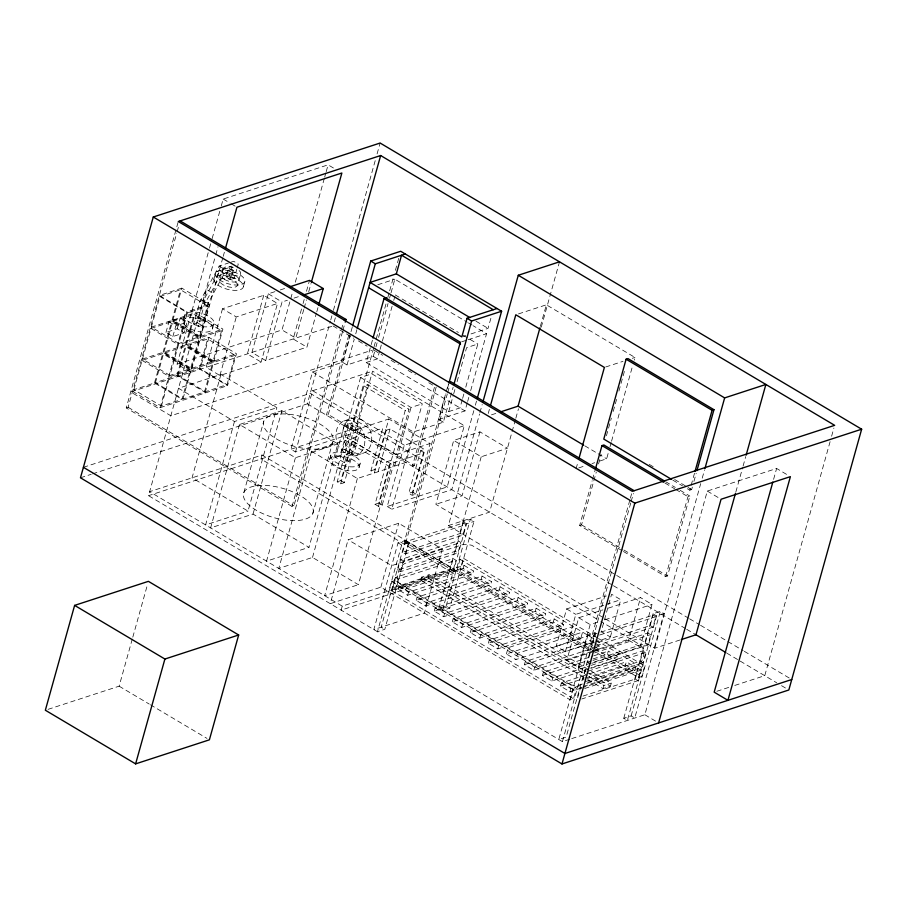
<?xml version="1.0" encoding="UTF-8"?>
<svg xmlns="http://www.w3.org/2000/svg" width="907" height="907" viewBox="0 0 907 907"><rect width="100%" height="100%" fill="white"/><g stroke="black" fill="none" stroke-linecap="round" stroke-linejoin="round"><path stroke-width="0.68" stroke-dasharray="4.54 3.4" d="M342.551 331.679L293.925 505.845L292.054 506.457L126.243 407.912L178.294 221.512M126.243 407.912L128.114 407.3L176.74 233.144M177.126 231.784L179.019 224.981M133.885 389.693L142.07 360.396L162.682 353.673L190.187 370.022L182.012 399.318L161.401 406.041L133.885 389.693L154.496 382.969L182.012 399.318M142.433 359.059L150.993 328.436L171.593 321.724L199.109 338.073L190.561 368.695L163.045 352.347L142.433 359.059L169.949 375.419L178.498 344.796L199.109 338.073M151.356 327.11L159.904 296.487L180.516 289.764L208.032 306.113L199.483 336.735L171.967 320.386L151.356 327.11L178.872 343.458L187.42 312.836L208.032 306.113M165.97 332.461L168.94 321.815L180.187 318.153L187.069 322.234L184.087 332.892L172.852 336.554L165.97 332.461L177.216 328.799L184.087 332.892M154.496 382.969L162.682 353.673M163.045 352.347L171.593 321.724M171.967 320.386L180.516 289.764M155.437 382.663L163.611 353.367L185.164 346.349L212.68 362.698L204.494 391.983L182.953 399.012L155.437 382.663L176.978 375.634L204.494 391.983M163.986 352.041L172.534 321.418L194.087 314.389L221.603 330.738L213.043 361.36L185.538 345.011L163.986 352.041L191.502 368.389M200.424 336.44L172.908 320.08L181.831 288.131L209.347 304.48L182.579 400.35M172.852 336.554L175.822 325.908L187.069 322.234M177.216 328.799L180.187 318.153M183.169 320.364L184.654 315.035M132.581 391.325L160.097 407.674L186.865 311.815L209.347 304.48M161.401 406.041L169.586 376.745L190.187 370.022M222.839 257.713L190.844 372.323L177.08 364.149L209.086 249.538M209.472 248.167L211.75 239.981M212.136 238.62L219.755 211.331M221.274 205.866L223.179 199.052L328.107 164.836L334.989 168.929M176.978 375.634L185.164 346.349M185.538 345.011L194.087 314.389M177.919 375.328L186.094 346.043L207.646 339.014L235.162 355.363L226.988 384.659L205.435 391.688L177.919 375.328L199.472 368.31L226.988 384.659M213.984 361.054L186.468 344.705L195.39 312.756L222.907 329.105L205.061 393.014M233.031 270.569L228.451 267.848L225.945 276.828L230.525 279.56L233.031 270.569L224.369 273.392L208.27 302.847L201.944 325.488L198.202 326.713L193.61 323.98L199.937 301.351L219.165 266.034L228.405 263.019M569.777 739.228L562.408 741.631L148.521 495.675L215.367 256.262M215.753 254.901L218.031 246.715M193.61 323.98L197.363 322.756L206.66 289.469L211.24 292.201L204.517 304.072L198.202 326.713M213.825 279.311L215.31 273.982M223.224 256.352L224.369 252.248M219.857 280.286L223.099 268.631M199.472 368.31L207.646 339.014M208.95 337.381L200.028 369.33L227.544 385.679L236.466 353.73L208.95 337.381L186.468 344.705M212.397 329.105A15.26 6.474 15.6 0 0 192.533 317.303A15.26 6.474 15.6 0 0 188.418 327.79A15.26 6.474 15.6 0 0 212.397 329.105L213.882 323.776A15.26 6.474 15.6 0 0 194.019 311.985A15.26 6.474 15.6 0 0 189.903 322.461A15.26 6.474 15.6 0 0 213.882 323.776M232.192 266.624L229.686 275.615L230.525 279.56L234.278 278.336L236.784 269.345M222.51 308.754L206.161 367.335L219.913 375.509L261.137 362.074L277.497 303.482L263.733 295.308L222.51 308.754L236.274 316.928L277.497 303.482M48.037 709.353L119.123 686.18L132.422 638.528M132.807 637.156L147.626 584.063M237.158 268.019L238.269 264.028L233.689 261.295L229.72 262.588M237.385 285.535A9.161 3.889 15.6 0 0 225.469 278.449A9.161 3.889 15.6 0 0 222.997 284.741A9.161 3.889 15.6 0 0 237.385 285.535L240.638 273.88M243.416 286.51L244.901 281.181M219.913 375.509L236.274 316.928M220.934 374.444L192.057 477.842L248.008 511.095L276.884 407.697L220.934 374.444L178.509 388.275L234.46 421.528L276.884 407.697M263.733 295.308L247.373 353.9L261.137 362.074M274.946 291.657L268.302 293.823L251.942 352.404L265.706 360.578L306.929 347.143L316.43 313.085M234.46 421.528L205.594 524.926L248.008 511.095M239.471 424.499L210.605 527.908L253.03 514.076L308.981 547.329L337.846 443.92L281.896 410.678L239.471 424.499L295.421 457.752L337.846 443.92M265.706 360.578L282.054 301.997L287.383 300.262M177.08 364.149L282.009 329.944L292.678 291.737M295.342 282.179L324.298 178.486M324.683 177.114L325.828 173.022M326.203 171.661L328.107 164.836M243.824 492.671L263.778 421.222M301.532 308.992L293.165 338.969L306.929 347.143M303.063 303.539L304.196 299.457M306.487 291.283L309.525 280.376M262.066 455.019L260.955 459.01L453.557 573.485L454.679 569.483L262.066 455.019L149.644 491.673L342.245 606.137L454.679 569.483M303.777 309.457L295.773 338.118L282.009 329.944M304.151 308.097L306.441 299.911M308.72 291.725L311.01 283.54M253.03 514.076L281.896 410.678M316.815 311.713L317.96 307.632M467.275 402.787L465.008 410.916L373.287 356.417L347.052 364.965L342.472 362.244L312.496 372.017L290.932 449.237L295.512 451.969L355.476 432.412L372.573 371.167L464.293 425.678L447.196 486.923L387.232 506.469L404.341 445.224L464.293 425.678M92.548 473.862L307.314 403.842L330.375 321.248M330.749 319.888L331.894 315.806M333.413 310.364L375.566 159.36M377.085 153.918L380.124 143.034M295.512 451.969L312.62 390.713L372.573 371.167M295.421 457.752L266.556 561.161L308.981 547.329M334.207 321.872L335.352 317.779M292.054 506.457L341.055 330.93M341.44 329.57L343.334 322.767M342.937 330.318L344.83 323.516M311.498 451.255L278.789 568.428L312.518 557.431L358.367 584.686L391.087 467.513L345.227 440.258L311.498 451.255L357.358 478.511L391.087 467.513M348.742 335.171L326.418 415.111L328.289 414.499L414.284 465.597L436.596 385.656M342.472 362.244L352.267 327.166M328.289 414.499L350.238 335.907M347.052 364.965L354.24 339.229M355.759 333.81L356.893 329.74M312.858 513.339A36.053 15.294 15.6 0 0 265.966 485.46A36.053 15.294 15.6 0 0 256.205 510.21A36.053 15.294 15.6 0 0 312.858 513.339L332.801 441.89A36.053 15.294 15.6 0 0 285.909 414.011A36.053 15.294 15.6 0 0 276.159 438.761A36.053 15.294 15.6 0 0 332.801 441.89M329.763 459.044L330.874 455.042M335.409 457.332L340.091 455.802L349.014 423.841L358.186 429.294L349.263 461.255L344.581 462.774L335.409 457.332L344.331 425.372L351.825 422.934L360.997 428.376L353.605 454.861L344.433 449.418L351.825 422.934M360.589 377.493L344.229 436.086L394.681 466.062L405.917 462.4L422.277 403.808L371.836 373.831L360.589 377.493L411.03 407.481L422.277 403.808M462.253 399.772L459.974 407.923L448.727 411.597L366.179 362.539L372.641 339.422M312.518 557.431L345.227 440.258M373.707 347.971L350.884 429.691L148.521 495.675M374.081 346.61L387.391 298.947M387.777 297.587L389.296 292.133M389.681 290.773L393.479 277.157M395.384 270.343L398.808 258.087M337.2 481.798L340.941 480.585L352.846 437.979L356.281 440.02L344.388 482.626L340.635 483.85L337.2 481.798L363.968 385.94L367.709 384.715L408.989 409.238L396.348 454.509L355.068 429.986L367.709 384.715M373.287 356.417L375.555 348.288M375.94 346.928L377.074 342.869M378.582 337.449L388.037 303.573M389.557 298.154L390.69 294.095M391.064 292.734L394.851 279.186L467.264 322.223M344.581 462.774L353.503 430.825L360.997 428.376M340.635 483.85L352.528 441.244L356.281 440.02M379.704 350.714L377.425 358.877L366.179 362.539M380.078 349.354L381.983 342.551M382.357 341.191L392.232 305.84M393.751 300.398L394.885 296.317M358.991 467.785A15.26 6.474 15.6 0 0 339.127 455.983A15.26 6.474 15.6 0 0 335.012 466.47A15.26 6.474 15.6 0 0 358.991 467.785L360.102 463.794A15.26 6.474 15.6 0 0 340.25 451.992A15.26 6.474 15.6 0 0 336.123 462.468A15.26 6.474 15.6 0 0 360.102 463.794M357.358 478.511L324.649 595.684L358.367 584.686M409.023 542.601L401.654 545.005L377.448 631.714L384.817 629.311L409.023 542.601L405.418 540.459L398.037 542.862L373.831 629.571L424.419 613.075L442.265 549.166L398.695 523.271L348.107 539.767L330.261 603.677L380.861 587.18L570.197 699.841L573.519 698.764L576.444 688.277L395.089 580.503L391.779 581.58L388.842 592.067L392.164 590.99L573.519 698.764M386.257 430.247L374.364 472.853L370.929 470.801L382.822 428.195L386.257 430.247L390.01 429.022L424.408 449.464L412.504 492.07L408.762 493.295L420.655 450.688L424.408 449.464M370.929 470.801L374.67 469.588L388.797 418.989L430.077 443.523L415.95 494.111L412.197 495.335L408.762 493.295M390.01 429.022L378.117 471.629L374.67 469.588M342.245 606.137L341.134 610.139L453.557 573.485M394.114 462.502L382.221 505.108L378.468 506.333L375.033 504.292L386.926 461.686L390.679 460.461L394.114 462.502L424.091 452.729L412.197 495.335M375.033 504.292L378.775 503.068L390.679 460.461M378.468 506.333L405.236 410.463L408.989 409.238M394.681 466.062L411.03 407.481M387.232 506.469L391.824 509.201L413.377 431.97L443.364 422.197L453.16 387.119M380.861 587.18L398.695 523.271M630.75 502.977L589.652 650.149L587.781 650.761L404.341 541.751L445.813 393.207M446.199 391.847L448.477 383.672M443.364 422.197L438.773 419.476L445.961 393.729M447.48 388.309L448.614 384.251M405.418 540.459L381.212 627.156L384.817 629.311M392.697 587.906L395.622 577.419L453.205 558.644L455.915 560.254L452.978 570.741L395.407 589.516L392.697 587.906L450.28 569.131L453.205 558.644M397.674 570.084L400.599 559.596L458.182 540.821L460.892 542.431L457.956 552.919L400.384 571.693L397.674 570.084L455.246 551.309L457.956 552.919M402.651 552.261L405.576 541.774L463.16 522.999L465.858 524.609L462.933 535.096L405.361 553.871L402.651 552.261L460.223 533.486L462.933 535.096M392.164 590.99L395.089 580.503M404.341 541.751L406.211 541.139L447.31 393.955M447.684 392.595L449.589 385.781M395.407 589.516L398.332 579.029L455.915 560.254M400.384 571.693L403.309 561.206L460.892 542.431M405.361 553.871L408.286 543.384L465.858 524.609M398.184 589.675L399.057 586.523L464.01 565.344L473.465 570.968L472.592 574.108L407.64 595.287L398.184 589.675L463.137 568.496L472.592 574.108M448.727 411.597L453.285 395.271M453.67 393.921L455.189 388.479M457.083 381.677L466.572 347.687L477.819 344.014L465.665 387.527M407.64 595.287L408.513 592.146L473.465 570.968M462.627 398.411L464.146 392.969M481.22 456.777L463.386 520.686L435.87 504.337L453.715 440.428L479.939 431.868L507.455 448.228L481.22 456.777L453.715 440.428M467.661 401.438L468.794 397.368M470.688 390.6L486.571 333.697L473.295 325.806M471.005 333.935L488.057 328.368L491.401 316.384M583.609 677.041L420.803 580.287L421.676 577.135L429.056 574.732L611.307 683.05L610.434 686.191L603.053 688.594L584.822 677.767M416.211 600.389L417.095 597.248L482.048 576.07L491.503 581.682L490.63 584.834L425.666 606.012L416.211 600.389L481.175 579.21L490.63 584.834M473.839 410.656L451.777 489.655L391.824 509.201M475.359 405.214L476.492 401.121M420.803 580.287L428.172 577.872L429.056 574.732M425.666 606.012L426.551 602.86L491.503 581.682M680.023 639.979L654.763 648.222L448.387 525.572L479.542 414.023M479.916 412.662L482.195 404.499M479.939 431.868L462.094 495.778L435.87 504.337M488.261 413.433L489.395 409.374M434.249 611.103L435.122 607.962L500.086 586.784L509.541 592.396L508.657 595.548L443.704 616.726L434.249 611.103L499.201 589.924L508.657 595.548M438.784 608.393L463.001 521.684L470.37 519.28L473.987 521.423L449.781 608.132L442.401 610.536L438.784 608.393L446.165 605.978L449.781 608.132M455.246 551.309L458.182 540.821M460.223 533.486L463.16 522.999M442.401 610.536L466.606 523.827L473.987 521.423M446.165 605.978L470.37 519.28M443.704 616.726L444.577 613.574L509.541 592.396M598.473 638.528L644.718 666.021L641.793 676.497L638.471 677.586L457.128 569.811L460.053 559.324L463.375 558.236L597.26 637.802M457.128 569.811L460.439 568.723L463.375 558.236M463.137 568.496L464.01 565.344M452.287 621.828L453.16 618.676L518.112 597.498L527.568 603.121L526.695 606.261L461.742 627.44L452.287 621.828L517.239 600.649L526.695 606.261M540.334 326.441L546.377 304.809L634.945 357.449L634.186 360.147M515.448 419.624L489.61 512.138L448.387 525.572M515.822 418.263L518.487 408.74M541.275 327.121L559.506 261.817M461.742 627.44L462.615 624.299L527.568 603.121M481.175 579.21L482.048 576.07M470.314 632.542L471.198 629.39L536.15 608.212L545.606 613.835L544.733 616.975L479.769 638.154L470.314 632.542L535.277 611.363L544.733 616.975M479.769 638.154L480.653 635.013L545.606 613.835M499.201 589.924L500.086 586.784M488.351 643.256L489.224 640.115L554.188 618.937L563.644 624.549L562.759 627.701L497.807 648.879L488.351 643.256L553.304 622.077L562.759 627.701M497.807 648.879L498.68 645.727L563.644 624.549M517.239 600.649L518.112 597.498M506.389 653.981L508.147 647.689L573.099 626.51L571.342 632.803L506.389 653.981L515.834 659.593L580.797 638.415L582.555 632.122L517.591 653.301L515.834 659.593M535.277 611.363L536.15 608.212M576.081 468.772L577.963 462.014M594.981 643.176L599.708 645.988L598.835 649.129L533.872 670.307L524.416 664.695L525.3 661.543L590.253 640.365L593.802 642.473M533.872 670.307L534.756 667.167L594.402 647.711M622.066 550.662L579.675 525.47L592.146 480.789M592.532 479.429L595.173 469.951M553.304 622.077L554.188 618.937M579.675 525.47L581.546 524.858L596.296 472.048M598.563 463.93L601.205 454.452M606.42 435.768L611.341 418.172M613.223 411.404L617.009 397.856M618.903 391.087L624.946 369.421M588.076 669.241L551.909 681.032L542.454 675.409L543.327 672.268L592.384 656.271M599.992 460.971L606.636 458.806L608.529 452.049M610.037 446.641L611.171 442.582M611.545 441.233L632.678 365.555M594.482 642.156L565.378 651.645L556.206 646.192L566.626 608.914L606.295 595.978M551.909 681.032L552.782 677.88L589.901 665.783M565.378 651.645L575.786 614.368L604.89 604.878M608.28 608.132L640.546 597.611L652.008 604.425L640.104 647.031L578.281 667.189L566.807 660.375L578.711 617.769L602.906 609.889M581.716 687.903L569.936 691.746L560.492 686.123L561.365 682.982L587.883 674.343M569.936 691.746L570.82 688.606L581.421 685.148M578.281 667.189L590.174 624.583L599.584 621.522M587.974 634.968L558.791 739.488L566.172 737.085L595.355 632.553L587.974 634.968L591.591 637.111L595.275 635.909M570.197 699.841L573.122 689.365L576.444 688.277M524.416 664.695L589.38 643.517L590.253 640.365M562.408 741.631L630.014 499.485M630.388 498.136L632.292 491.322M631.125 501.605L633.403 493.431M577.657 697.823L580.582 687.347L583.292 688.957M585.559 669.525L582.634 680.001L640.217 661.237L642.927 662.836L645.852 652.36L643.142 650.75L590.922 667.779M590.321 663.788L587.611 662.178L590.536 651.702L648.12 632.927L650.829 634.537L647.904 645.013L591.659 663.357M592.588 644.355L595.514 633.88L599.527 632.564M610.354 636.986L620.762 599.697L611.59 594.255L601.182 631.533L610.354 636.986L595.808 641.725M593.019 658.924L607.407 654.23L608.291 651.09L617.746 656.702L616.862 659.854L590.695 668.38M603.053 688.594L603.926 685.454L611.307 683.05M595.037 651.181L628.642 640.217L640.546 597.611M585.355 678.017L625.445 664.944L626.318 661.804L635.773 667.427L634.9 670.568L583.031 687.483M623.755 718.31L652.938 613.79L660.307 611.375L663.924 613.529L634.741 718.049L631.125 715.906L623.755 718.31L627.361 720.453L656.543 615.932L663.924 613.529M583.02 696.077L635.24 679.06L638.165 668.572L640.875 670.182L637.95 680.669L581.704 699.002M640.217 661.237L643.142 650.75M592.963 660.432L645.194 643.414L648.12 632.927M597.94 642.609L650.172 625.581L653.097 615.105L655.806 616.715L652.87 627.191L596.636 645.535M665.659 576.569L687.971 496.685L689.842 496.072L667.529 575.956L665.659 576.569L623.268 551.377M687.359 488.748L689.774 490.188L694.694 472.592M638.471 677.586L641.408 667.098L644.718 666.021M689.774 490.188L691.656 489.576L692.404 486.878M693.923 481.458L696.191 473.329M631.125 715.906L660.307 611.375M654.763 648.222L700.714 483.601M702.233 478.159L704.512 470.007M571.716 738.604L644.854 714.75L707.301 491.072L776.63 468.466L788.092 475.279M735.86 491.934L742.697 467.445M743.082 466.085L745.735 456.561M773.592 479.372L776.63 468.466M830.098 441.664L764.771 675.658L734.148 685.635M831.617 436.222L833.896 428.059M211.24 292.201L223.746 268.755L231.67 266.17M216.036 271.896L228.451 267.848M181.831 288.131L159.349 295.455L186.865 311.815M172.908 320.08L195.39 312.756M280.274 289.923L285.592 288.188M294.027 298.097L300.682 295.931M177.942 343.764L222.907 329.105M221.603 330.738L200.05 337.767L172.534 321.418M377.8 284.753L394.851 279.186M169.019 375.725L236.466 353.73M212.68 362.698L191.128 369.727L163.611 353.367M235.162 355.363L213.61 362.392L186.094 346.043M331.735 326.395L130.71 391.937L170.833 415.78L371.859 350.238M160.097 407.674L227.544 385.679M518.464 313.913L546.377 304.809M463.137 336.497L465.756 335.635M461.652 341.826L466.901 340.114M468.205 339.683L486.571 333.697M83.399 467.309L310.239 393.355L615.445 574.732M80.474 477.796L91.21 474.293M343.81 421.041L350.714 418.785M355.068 429.986L388.797 418.989M352.846 437.979L382.822 428.195M341.622 450.325L348.526 448.081M438.773 419.476L465.008 410.916M605.706 366.984L622.984 361.349M632.281 358.31L634.945 357.449M345.918 454.09L349.626 455.665L353.39 456.04A18.321 13.99 71.9 0 0 363.786 434.113A18.321 13.99 71.9 0 0 342.71 421.585A18.321 13.99 71.9 0 0 339.637 447.865L345.918 454.09L352.823 451.845L356.542 453.409L360.306 453.783A18.321 13.99 71.9 0 0 370.691 431.857A18.321 13.99 71.9 0 0 349.614 419.329A18.321 13.99 71.9 0 0 346.542 445.609L352.823 451.845M356.95 455.201L363.866 452.944M491.492 414.839L498.136 412.674M396.348 454.509L430.077 443.523M414.284 465.597L412.402 466.209L434.725 386.269L427.458 381.949M578.734 467.899L585.378 465.733M592.022 463.568L594.686 462.706M442.265 549.166L391.677 565.662L348.107 539.767M606.216 604.447L620.762 599.697M604.958 619.764L652.008 604.425M556.206 646.192L595.888 633.256M600.876 632.134L653.097 615.105M599.561 635.047L655.806 616.715M595.729 647.281L599.708 645.988M566.807 660.375L593.7 651.611M594.584 652.87L650.829 634.537M593.711 655.84L608.291 651.09M542.454 675.409L587.781 660.636M587.611 662.178L591.625 660.874M591.228 665.353L617.746 656.702M588.269 671.135L645.852 652.36M589.199 673.901L626.318 661.804M560.492 686.123L584.04 678.447M585.344 681.611L642.927 662.836M582.373 683.991C577.124 686.418 570.888 685.726 565.968 682.835L402.844 585.899C394.023 581.795 397.515 566.875 404.964 563.428L462.343 544.733L466.311 544.279L471.719 545.254L599.674 620.728M587.657 682.268L636.499 666.35C643.959 662.904 647.451 647.983 638.63 643.879L600.888 621.454M586.727 683.413L635.773 667.427M583.269 686.474L638.165 668.572M584.63 688.515L640.875 670.182M716.836 691.281L728.82 687.381M475.994 321.203L488.057 328.368M468.466 322.937L472.094 325.091M395.271 294.956L458.398 332.472M463.25 335.363L477.819 344.014M223.179 199.052L230.061 203.134M231.206 203.814L235.797 206.547M707.301 491.072L718.775 497.886M649.265 464.395L654.106 467.264M674.695 479.508L686.803 486.708M688.016 487.422L691.656 489.576M672.824 480.12L682.506 485.869M665.613 481.674L675.307 487.433M680.148 490.313L689.842 496.072M664.956 483.012L674.638 488.771M675.851 489.485L687.971 496.685M584.8 445.825L596.931 453.035M598.144 453.761L606.636 458.806M333.073 325.953L345.227 333.186M346.44 333.901L353.741 338.243M358.424 340.93L367.12 346.191M374.172 350.283L382.652 355.317M391.132 360.362L398.388 364.671M408.082 370.43L415.349 374.75M268.302 293.823L282.054 301.997M219.165 266.034L223.746 268.755M224.369 273.392L219.777 270.671L203.678 300.126L204.517 304.072M363.968 385.94L405.236 410.463M581.546 524.858L622.724 549.325M623.937 550.05L667.529 575.956M312.496 372.017L413.377 431.97M420.655 450.688L424.091 452.729M159.904 296.487L187.42 312.836M312.62 390.713L404.341 445.224M197.363 322.756L201.944 325.488M616.658 575.457L688.402 618.098M689.615 618.812L699.342 624.594M700.567 625.32L743.116 650.614M744.341 651.339L791.766 679.513M344.331 425.372L353.503 430.825M307.314 403.842L612.61 585.23M613.438 585.718L686.27 629.005M686.69 629.299L695.975 634.775M726.813 653.153L739.205 660.466M740.191 661.101L776.675 682.778M781.539 685.669L786.403 688.56M168.94 321.815L175.822 325.908M652.938 613.79L656.543 615.932M352.528 441.244L386.926 461.686M150.993 328.436L178.498 344.796M650.172 625.581L652.87 627.191M463.001 521.684L466.606 523.827M412.504 492.07L415.95 494.111M340.091 455.802L349.263 461.255M645.194 643.414L647.904 645.013M628.642 640.217L640.104 647.031M566.626 608.914L575.786 614.368M578.711 617.769L590.174 624.583M142.07 360.396L169.586 376.745M340.941 480.585L344.388 482.626M378.775 503.068L382.221 505.108M460.053 559.324L594.561 639.265M595.763 639.979L641.408 667.098M571.342 632.803L580.797 638.415M589.38 643.517L592.917 645.625M594.108 646.328L598.835 649.129M607.407 654.23L616.862 659.854M625.445 664.944L634.9 670.568M460.439 568.723L593.11 647.564M594.323 648.29L641.793 676.497M406.211 541.139L589.652 650.149M405.576 541.774L408.286 543.384M635.24 679.06L637.95 680.669M398.037 542.862L401.654 545.005M400.599 559.596L403.309 561.206M428.172 577.872L586.126 671.747M587.339 672.472L610.434 686.191M421.676 577.135L587.135 675.466M589.278 676.747L603.926 685.454M128.114 407.3L293.925 505.845M644.854 714.75L656.317 721.564M395.622 577.419L398.332 579.029M391.779 581.58L573.122 689.365M399.057 586.523L408.513 592.146M417.095 597.248L426.551 602.86M435.122 607.962L444.577 613.574M453.16 618.676L462.615 624.299M471.198 629.39L480.653 635.013M489.224 640.115L498.68 645.727M525.3 661.543L534.756 667.167M543.327 672.268L552.782 677.88M561.365 682.982L570.82 688.606M119.123 686.18L149.213 704.059M150.415 704.773L206.989 738.4M239.085 270.547A9.161 3.889 15.6 0 1 235.015 275.717A9.161 3.889 15.6 0 1 223.031 269.662A9.161 3.889 15.6 0 1 233.303 267.633M231.455 269.288L227.702 270.513L232.294 273.234L236.035 272.009L231.455 269.288M229.686 275.615L225.945 276.828L234.278 278.336L229.686 275.615M203.678 300.126L199.937 301.351L208.27 302.847L203.678 300.126M198.848 317.439L195.107 318.652L199.687 321.384L203.44 320.16L198.848 317.439M219.245 279.662A15.26 6.474 15.6 0 0 244.244 282.757A15.26 6.474 15.6 0 0 226.829 270.331A15.26 6.474 15.6 0 0 219.245 279.662M217.759 284.991A15.26 6.474 15.6 0 0 242.759 288.075A15.26 6.474 15.6 0 0 225.344 275.66A15.26 6.474 15.6 0 0 217.759 284.991M224.483 279.413A9.161 3.889 15.6 0 0 238.87 280.206A9.161 3.889 15.6 0 0 226.954 273.132A9.161 3.889 15.6 0 0 224.483 279.413"/><path stroke-width="1.36" d="M153.283 217L80.474 477.796L561.989 763.966L788.829 690L861.65 429.204L380.124 143.034L153.283 217L634.809 503.158L861.65 429.204M74.623 605.388L45.35 710.226L135.619 763.875L209.392 739.829L238.666 634.991L148.397 581.342L74.623 605.388L164.893 659.038L238.666 634.991M225.514 248.155L236.942 207.227L341.871 173.01L311.396 282.168M135.619 763.875L164.893 659.038M318.72 304.911L323.277 288.562L309.525 280.376L289.582 286.884M336.497 313.686L380.657 155.528L834.655 425.338L632.292 491.322L178.294 221.512L380.657 155.528M345.216 322.155L345.975 319.434L180.164 220.9M352.642 325.817L370.725 261.046L400.701 251.273L501.594 311.237L477.263 398.4M357.267 328.391L375.305 263.778L405.293 254.005M373.015 338.062L384.024 298.63L386.529 297.813M497.013 308.505L467.026 318.278L461.822 336.928L370.101 282.417L396.336 273.857L401.54 255.218L493.261 309.729M448.988 382.89L460.337 342.245L368.616 287.746M453.908 384.421L471.617 321.01L501.594 311.237M482.955 401.778L518.282 275.263L559.506 261.817M490.528 405.327L515.811 314.774L604.379 367.414L579.097 457.956M500.8 411.801L518.078 406.166L539.96 327.79M595.548 468.602L601.976 445.586L603.858 444.974L664.412 480.959M696.939 470.62L713.956 409.692L627.973 358.594L626.102 359.206L603.79 439.09L671.611 479.395M561.989 763.966L634.809 503.158M695.068 471.232L712.086 410.304L713.956 409.692M704.898 468.647L724.648 397.901L765.871 384.455L746.121 455.201M658.607 722.936L721.065 499.247L790.394 476.64L727.936 700.329L714.183 692.154L772.821 482.105M735.486 493.295L695.975 634.775L681.35 639.548M303.335 295.058L323.277 288.562M344.093 320.046L345.975 319.434M448.863 382.3L450.734 381.688L634.174 490.71M791.766 679.513L564.925 753.479L83.399 467.309M518.282 275.263L724.648 397.901M626.102 359.206L712.086 410.304M396.336 273.857L469.951 317.609M370.725 261.046L375.305 263.778M467.026 318.278L471.617 321.01M384.024 298.63L460.507 344.082M601.976 445.586L663.743 482.286M518.078 406.166L583.586 445.11M695.386 634.424L725.815 652.507"/></g></svg>
